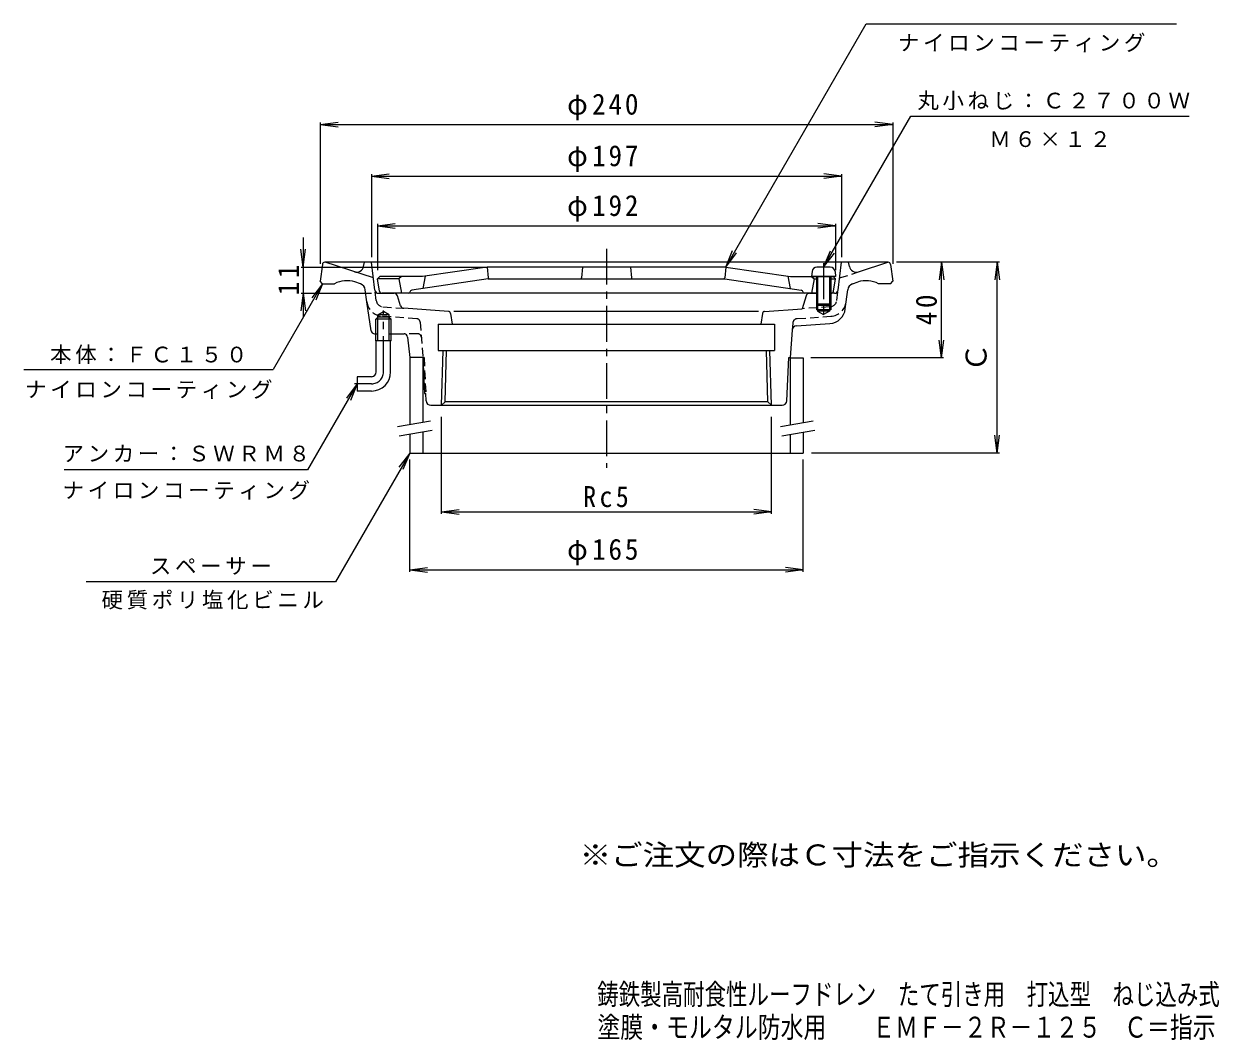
# Model space of a CAD drawing. Units: millimetres, scale not verified. Extents: x -280 to 221, y -345 to 352.
# Drawn here: x -280 to 221, y -345 to 81 of the extents above; entities that cross this region are included whole.
import ezdxf
from ezdxf.enums import TextEntityAlignment as Align

# ---------------------------------------------------------------- set-up
doc = ezdxf.new("R2010")
doc.units = ezdxf.units.MM
doc.header["$LTSCALE"] = 3
doc.linetypes.add('CHAIN1', pattern=[8, 5, -1, 1, -1])
doc.linetypes.add('DASHED1', pattern=[1.8, 1.2, -0.6])
for name, color, linetype, lineweight in [('0-0', 3, 'Continuous', 9), ('0-2', 6, 'Continuous', 5), ('0-3', 4, 'Continuous', 9), ('0-4', 7, 'Continuous', 9), ('0-5', 7, 'Continuous', 9), ('0-A', 4, 'Continuous', 9)]:
    doc.layers.add(name, color=color, linetype=linetype, lineweight=lineweight)
doc.layers.add('F-4', color=6, linetype='Continuous')
doc.layers.add('F-5', color=2, linetype='Continuous')
doc.styles.add('ＭＳ ゴシック', font='')
doc.styles.get('ＭＳ ゴシック').set_extended_font_data('MS Gothic')

msp = doc.modelspace()

# ---------------------------------------------------------------- linework, layer by layer
at = {"layer": '0-0', "linetype": 'CHAIN1'}
for p, q in [((-35.759, -12.857), (-35.759, -104.804)), ((-129.259, -64.54), (-129.259, -38.813)), ((-134.259, -69.54), (-141.421, -69.54))]:
    msp.add_line(p, q, dxfattribs=at)
at = {"layer": '0-0'}
for p, q in [((-154.869, -19.416), (-155.759, -26.54)), ((82.358, -18.54), (-153.876, -18.54)), ((-133.449, -25.139), (-153.759, -18.54)), ((-137.601, -20.264), (-137.259, -18.54)), ((-132.825, -30.223), (-134.259, -18.54)), ((61.306, -30.223), (62.741, -18.54)), ((66.083, -20.264), (65.741, -18.54)), ((69.953, -22.533), (82.241, -18.54)), ((83.35, -19.416), (84.241, -26.54)), ((-154.759, -27.54), (-155.759, -26.54)), ((-154.759, -27.54), (-149.759, -27.54)), ((-138.926, -27.566), (-141.239, -26.814)), ((-136.259, -35.073), (-136.876, -30.053)), ((64.368, -38.106), (65.357, -30.053)), ((67.408, -27.566), (69.721, -26.814)), ((83.241, -27.54), (78.241, -27.54)), ((83.241, -27.54), (84.241, -26.54)), ((-134.449, -47.261), (-136.259, -35.073)), ((-131.336, -31.54), (-124.852, -31.54)), ((-122.07, -36.789), (-123.424, -32.581)), ((47.915, -32.599), (46.241, -38.035)), ((49.348, -31.54), (52.741, -31.54)), ((59.817, -31.54), (57.741, -31.54)), ((-131.619, -40.54), (-129.259, -39.178)), ((-126.899, -40.54), (-129.259, -39.178)), ((-102.054, -39.133), (-120.747, -37.826)), ((-101.135, -39.975), (-100.417, -44.54)), ((27.976, -39.189), (-99.734, -39.189)), ((29.617, -39.975), (28.898, -44.54)), ((30.535, -39.133), (46.241, -38.035)), ((52.241, -35.601), (52.241, -38.54)), ((58.241, -38.54), (52.241, -38.54)), ((52.741, -36.101), (52.741, -39.04)), ((57.741, -39.04), (52.741, -39.04)), ((52.741, -39.04), (55.241, -40.483)), ((57.741, -39.04), (55.241, -40.483)), ((57.741, -36.101), (57.741, -39.04)), ((58.241, -35.601), (58.241, -38.54)), ((-131.619, -41.54), (-132.434, -42.34)), ((-126.084, -42.34), (-132.434, -42.34)), ((-132.434, -51.54), (-132.434, -42.34)), ((-131.619, -51.54), (-131.619, -40.54)), ((-126.899, -40.54), (-131.619, -40.54)), ((-126.899, -41.54), (-131.619, -41.54)), ((-126.899, -51.54), (-126.899, -40.54)), ((-126.084, -42.34), (-126.899, -41.54)), ((-126.084, -51.54), (-126.084, -42.34)), ((-106.259, -44.54), (34.741, -44.54)), ((-106.259, -44.54), (-106.259, -55.54)), ((34.741, -44.54), (34.741, -55.54)), ((43.965, -45.211), (57.909, -44.236)), ((-132.966, -48.54), (-131.619, -48.54)), ((-126.899, -48.54), (-120.617, -48.54)), ((-119.124, -49.891), (-118.259, -58.54)), ((42.11, -47.056), (41.241, -58.54)), ((-126.084, -51.54), (-132.434, -51.54)), ((-132.259, -64.54), (-132.259, -51.54)), ((-126.259, -64.54), (-126.259, -51.54)), ((-112.759, -58.54), (-118.259, -58.54)), ((-112.759, -58.54), (-112.009, -73.54)), ((-106.259, -55.54), (34.741, -55.54)), ((-104.974, -78.54), (-104.255, -55.54)), ((33.456, -78.54), (32.737, -55.54)), ((39.836, -76.64), (40.741, -58.54)), ((40.741, -58.54), (41.241, -58.54)), ((-140.259, -66.54), (-140.259, -72.54)), ((-134.259, -66.54), (-140.259, -66.54)), ((-134.259, -72.54), (-140.259, -72.54)), ((-112.009, -73.54), (-111.509, -73.54)), ((-111.354, -76.64), (-111.509, -73.54)), ((-109.357, -78.54), (37.838, -78.54)), ((31.929, -77.013), (-103.448, -77.013))]:
    msp.add_line(p, q, dxfattribs=at)
at = {"layer": '0-0', "linetype": 'DASHED1'}
for p, q in [((61.93, -25.139), (69.953, -22.533)), ((-132.289, -34.586), (-132.825, -30.223)), ((60.771, -34.586), (61.306, -30.223)), ((-129.521, -37.213), (-120.747, -37.826)), ((58.002, -37.213), (46.241, -38.035)), ((-115.281, -42.218), (-129.8, -41.203)), ((-113.89, -43.601), (-112.759, -58.54)), ((42.339, -44.032), (42.11, -47.056)), ((44.194, -42.188), (58.281, -41.203)), ((-114.907, -48.54), (-120.617, -48.54)), ((-112.259, -58.54), (-112.759, -58.54)), ((-112.259, -58.54), (-111.509, -73.54))]:
    msp.add_line(p, q, dxfattribs=at)
at = {"layer": '0-0'}
for points in [[(-104.974, -78.54), (-103.447, -77.013), (-102.776, -55.54)], [(33.456, -78.54), (31.929, -77.013), (31.258, -55.54)]]:
    msp.add_lwpolyline(points, dxfattribs=at)
for centre, radius, start, end in [((-153.876, -19.54), 1, 90, 172.87573), ((82.358, -19.54), 1, 7.12427, 90), ((-140.544, -19.68), 3, 252.00015, 348.7693), ((69.026, -19.68), 3, 191.2307, 287.99985), ((-144.639, -37.276), 11, 72.00024, 117.74344), ((-139.853, -30.419), 3, 7.00043, 72.00015), ((68.335, -30.419), 3, 107.99985, 172.99957), ((73.12, -37.276), 11, 62.25656, 107.99976), ((-131.336, -30.04), 1.5, 187.00122, 270), ((-124.852, -33.04), 1.5, 17.83826, 90), ((49.348, -33.04), 1.5, 90, 162.886), ((59.817, -30.04), 1.5, 270, 352.99878), ((-120.642, -36.33), 1.5, 197.83797, 265.99974), ((-102.123, -40.131), 1, 8.94731, 85.99974), ((30.605, -40.131), 1, 93.99886, 171.05246), ((57.421, -37.253), 7, 274.00032, 353.00034), ((-132.966, -47.04), 1.5, 188.44687, 270), ((-120.617, -50.04), 1.5, 5.70984, 90), ((44.105, -47.207), 2, 94.00026, 175.67096), ((-134.259, -64.54), 2, 270, 0), ((-134.259, -64.54), 8, 270, 0), ((-109.357, -76.54), 2, 182.86272, 270), ((37.838, -76.54), 2, 270, 357.13731)]:
    msp.add_arc(centre, radius, start, end, dxfattribs=at)
at = {"layer": '0-0', "linetype": 'DASHED1'}
for centre, radius, start, end in [((-129.311, -34.22), 7, 187.00012, 266.00008), ((-129.311, -34.22), 3, 186.99989, 265.99966), ((57.793, -34.22), 3, 274.00034, 353.00011), ((57.793, -34.22), 7, 273.99992, 352.99988), ((-115.386, -43.715), 1.5, 4.3286, 86.00067), ((44.333, -44.183), 2, 94.00026, 175.66956), ((-114.907, -50.04), 1.5, 4.3286, 90)]:
    msp.add_arc(centre, radius, start, end, dxfattribs=at)
at = {"layer": '0-0', "linetype": 'CHAIN1'}
msp.add_arc((-134.259, -64.54), 5, 270, 0, dxfattribs=at)
at = {"layer": '0-2'}
for p, q in [((-130.759, -24.54), (-131.759, -25.54)), ((-112.959, -24.54), (-130.759, -24.54)), ((-85.759, -20.54), (-112.959, -24.54)), ((-111.759, -24.364), (-112.759, -29.565)), ((14.241, -20.54), (-85.759, -20.54)), ((-85.759, -20.54), (-85.304, -25.09)), ((-45.759, -20.54), (-46.214, -25.09)), ((-25.759, -20.54), (-25.304, -25.09)), ((14.241, -20.54), (13.786, -25.09)), ((14.241, -20.54), (41.441, -24.54)), ((40.241, -24.364), (41.241, -29.565)), ((41.441, -24.54), (59.241, -24.54)), ((59.241, -24.54), (60.241, -25.54)), ((-130.899, -30.705), (-131.759, -25.54)), ((-122.759, -25.54), (-131.759, -25.54)), ((-85.394, -25.54), (-117.35, -30.24)), ((-85.394, -25.54), (13.875, -25.54)), ((13.875, -25.54), (45.832, -30.24)), ((51.241, -25.54), (52.241, -25.54)), ((58.241, -25.54), (60.241, -25.54)), ((59.38, -30.705), (60.241, -25.54)), ((52.241, -31.54), (-129.912, -31.54)), ((-118.198, -31.111), (-118.195, -31.088)), ((46.679, -31.111), (46.676, -31.088)), ((58.394, -31.54), (58.241, -31.54))]:
    msp.add_line(p, q, dxfattribs=at)
for points in [[(-121.759, -24.54), (-122.759, -25.54), (-121.759, -31.54)], [(50.241, -24.54), (51.241, -25.54), (50.241, -31.54)]]:
    msp.add_lwpolyline(points, dxfattribs=at)
for centre, radius, start, end in [((-84.807, -25.04), 0.5, 185.71199, 270), ((-46.712, -25.04), 0.5, 270, 354.28801), ((-24.807, -25.04), 0.5, 185.71199, 270), ((13.288, -25.04), 0.5, 270, 354.28801), ((-129.912, -30.54), 1, 189.46085, 270), ((-118.693, -31.04), 0.5, 270, 351.86848), ((-117.205, -31.229), 1, 98.3656, 171.86833), ((45.686, -31.229), 1, 8.13167, 81.6344), ((47.174, -31.04), 0.5, 188.13152, 270), ((58.394, -30.54), 1, 270, 350.53915)]:
    msp.add_arc(centre, radius, start, end, dxfattribs=at)
at = {"layer": '0-3'}
for p, q in [((-112.759, -58.65), (-112.759, -85.58)), ((41.241, -58.65), (41.241, -86.726)), ((41.241, -58.65), (46.741, -58.65)), ((46.741, -58.65), (46.741, -85.756)), ((-112.759, -89.641), (-112.759, -98.54)), ((46.741, -89.817), (46.741, -98.54)), ((41.241, -90.787), (41.241, -98.54))]:
    msp.add_line(p, q, dxfattribs=at)
at = {"layer": '0-3', "color": 7}
for p, q in [((-123.373, -87.451), (-109.586, -85.02)), ((37.127, -87.451), (50.914, -85.02)), ((-122.678, -91.39), (-108.891, -88.959)), ((37.822, -91.39), (51.609, -88.959))]:
    msp.add_line(p, q, dxfattribs=at)
at = {"layer": '0-3'}
for points in [[(-116.845, -58.54), (-118.259, -58.54), (-118.259, -86.549)], [(-118.259, -90.611), (-118.259, -98.54), (46.741, -98.54)]]:
    msp.add_lwpolyline(points, dxfattribs=at)
at = {"layer": '0-4'}
for p, q in [((-155.759, 39.191), (-148.323, 40.17)), ((-155.759, 40.091), (-155.759, -19.211)), ((84.241, 39.191), (76.805, 40.17)), ((84.241, 40.091), (84.241, -19.211)), ((-155.759, 39.191), (84.241, 39.191)), ((-155.759, 39.191), (-148.323, 38.212)), ((84.241, 39.191), (76.805, 38.212)), ((-134.259, 17.561), (-126.823, 18.54)), ((-134.259, 18.461), (-134.259, -16.43)), ((-134.259, 17.561), (62.741, 17.561)), ((-134.259, 17.561), (-126.823, 16.582)), ((62.741, 17.561), (55.305, 18.54)), ((62.741, 17.561), (55.305, 16.582)), ((62.741, 18.461), (62.741, -16.43)), ((-131.759, -3.318), (-124.323, -2.339)), ((-131.759, -2.418), (-131.759, -21.92)), ((-131.759, -3.318), (60.241, -3.318)), ((-131.759, -3.318), (-124.323, -4.297)), ((60.241, -3.318), (52.805, -2.339)), ((60.241, -3.318), (52.805, -4.297)), ((60.241, -2.418), (60.241, -21.92)), ((-162.913, -8.089), (-162.913, -41.646)), ((-162.913, -20.54), (-163.892, -13.104)), ((-162.913, -20.54), (-161.934, -13.104)), ((128.939, -18.54), (85.77, -18.54)), ((104.624, -18.54), (103.645, -25.976)), ((104.624, -58.65), (104.624, -18.54)), ((104.624, -18.54), (105.602, -25.976)), ((128.039, -18.54), (127.06, -25.976)), ((128.039, -98.54), (128.039, -18.54)), ((128.039, -18.54), (129.018, -25.976)), ((-163.813, -20.54), (-85.759, -20.54)), ((-162.913, -31.54), (-163.892, -38.976)), ((-163.813, -31.54), (-134.282, -31.54)), ((-162.913, -31.54), (-161.934, -38.976)), ((104.624, -58.65), (103.645, -51.214)), ((104.624, -58.65), (105.602, -51.214)), ((105.524, -58.65), (49.887, -58.65)), ((-104.974, -124.074), (-104.974, -83.338)), ((33.456, -124.074), (33.456, -83.338)), ((128.039, -98.54), (127.06, -91.104)), ((128.039, -98.54), (129.018, -91.104)), ((128.939, -98.54), (50.191, -98.54)), ((-118.259, -148.402), (-118.259, -101.28)), ((46.741, -148.402), (46.741, -101.28)), ((-104.974, -123.174), (-97.538, -122.195)), ((-104.974, -123.174), (33.456, -123.174)), ((-104.974, -123.174), (-97.538, -124.153)), ((33.456, -123.174), (26.02, -122.195)), ((33.456, -123.174), (26.02, -124.153)), ((-118.259, -147.502), (-110.823, -146.523)), ((-118.259, -147.502), (46.741, -147.502)), ((-118.259, -147.502), (-110.823, -148.481)), ((46.741, -147.502), (39.305, -146.523)), ((46.741, -147.502), (39.305, -148.481))]:
    msp.add_line(p, q, dxfattribs=at)
at = {"layer": '0-5'}
for p, q in [((55.241, -20.64), (91.832, 42.737)), ((91.832, 42.737), (208.56, 42.737)), ((14.241, -20.54), (17.111, -13.611)), ((14.241, -20.54), (18.807, -14.59)), ((55.241, -20.64), (58.111, -13.711)), ((55.241, -20.64), (59.806, -14.69)), ((-154.759, -27.54), (-175.544, -63.54)), ((-154.759, -27.54), (-159.325, -33.49)), ((-154.759, -27.54), (-157.629, -34.469)), ((-280.007, -63.54), (-175.544, -63.54)), ((-140.259, -69.54), (-161.044, -105.54)), ((-140.259, -69.54), (-144.825, -75.49)), ((-140.259, -69.54), (-143.129, -76.469)), ((-118.259, -98.54), (-149.436, -152.54)), ((-118.259, -98.54), (-122.825, -104.49)), ((-118.259, -98.54), (-121.129, -105.469)), ((-161.044, -105.54), (-263.082, -105.54)), ((-149.436, -152.54), (-253.938, -152.54))]:
    msp.add_line(p, q, dxfattribs=at)
msp.add_lwpolyline([(14.241, -20.54), (73.111, 81.426), (203.211, 81.426)], dxfattribs=at)
at = {"layer": '0-A', "linetype": 'CHAIN1'}
msp.add_line((55.241, -18.99), (55.241, -40.99), dxfattribs=at)
at = {"layer": '0-A'}
for p, q in [((50.422, -22.466), (50.241, -24.54)), ((60.241, -24.54), (50.241, -24.54)), ((52.241, -24.54), (52.241, -36.04)), ((58.067, -20.64), (52.415, -20.64)), ((52.741, -24.54), (52.741, -36.54)), ((57.741, -24.54), (57.741, -36.54)), ((58.241, -24.54), (58.241, -36.04)), ((60.059, -22.466), (60.241, -24.54)), ((52.241, -36.04), (58.241, -36.04)), ((52.241, -36.04), (52.741, -36.54)), ((52.741, -36.54), (57.741, -36.54)), ((58.241, -36.04), (57.741, -36.54))]:
    msp.add_line(p, q, dxfattribs=at)
for centre, start, end in [((52.415, -22.64), 90, 174.99998), ((58.067, -22.64), 5.00002, 90)]:
    msp.add_arc(centre, 2, start, end, dxfattribs=at)

# ---------------------------------------------------------------- texts
at = {"layer": '0-4', "color": 2, "style": 'ＭＳ ゴシック'}
msp.add_text('Ｃ', height=8.798, rotation=90, dxfattribs=at).set_placement((126.239, -64.54), align=Align.BOTTOM_LEFT)
at = {"layer": '0-4', "color": 2, "char_height": 8.798, "attachment_point": 7, "style": 'ＭＳ ゴシック'}
for s, insert in [('\\T1.21;\\W0.95;φ240', (-52.259, 40.991)), ('\\T1.21;\\W0.95;φ197', (-52.259, 19.361)), ('\\T1.21;\\W0.95;φ192', (-52.259, -1.518)), ('\\T1.27;\\W0.9;Rc5', (-45.509, -121.374)), ('\\T1.21;\\W0.95;φ165', (-52.259, -145.702))]:
    msp.add_mtext(s, dxfattribs=dict(at, insert=insert))
at = {"layer": '0-4', "color": 2, "char_height": 8.798, "attachment_point": 7, "rotation": 90, "style": 'ＭＳ ゴシック'}
for s, insert in [('\\T1.27;\\W0.95;11', (-164.713, -32.415)), ('\\T1.27;\\W0.95;40', (102.824, -44.97))]:
    msp.add_mtext(s, dxfattribs=dict(at, insert=insert))
at = {"layer": '0-5', "char_height": 6.598, "attachment_point": 7, "style": 'ＭＳ ゴシック'}
for s, insert in [('\\T1.17;ナイロンコーティング', (86.411, 69.555)), ('\\T1.17;丸小ねじ：Ｃ２７００Ｗ', (94.576, 45.229)), ('\\T1.17;Ｍ６×１２', (124.696, 29.683)), ('\\T1.17;本体：ＦＣ１５０', (-269.025, -61.262)), ('\\T1.17;ナイロンコーティング', (-279.525, -75.871)), ('\\T1.17;アンカー：ＳＷＲＭ８', (-263.813, -102.397)), ('\\T1.17;ナイロンコーティング', (-263.813, -118.159)), ('\\T1.17;スペーサー', (-227.187, -149.627)), ('\\T1.17;硬質ポリ塩化ビニル', (-247.474, -164.179))]:
    msp.add_mtext(s, dxfattribs=dict(at, insert=insert))
at = {"layer": 'F-4', "style": 'ＭＳ ゴシック'}
for s, width, p in [('鋳鉄製高耐食性ルーフドレン\u3000たて引き用\u3000打込型\u3000ねじ込み式', 0.75, (-39.64, -332.59)), ('塗膜・モルタル防水用\u3000\u3000ＥＭＦ－２Ｒ－１２５\u3000Ｃ＝指示', 0.8, (-39.572, -346.385))]:
    msp.add_text(s, height=8.798, dxfattribs=dict(at, width=width)).set_placement(p, align=Align.BOTTOM_LEFT)
at = {"layer": 'F-5', "style": 'ＭＳ ゴシック', "width": 1.1}
msp.add_text('※ご注文の際はＣ寸法をご指示ください。', height=8.798, dxfattribs=at).set_placement((-47.004, -274.147), align=Align.BOTTOM_LEFT)

doc.saveas('drawing.dxf')
